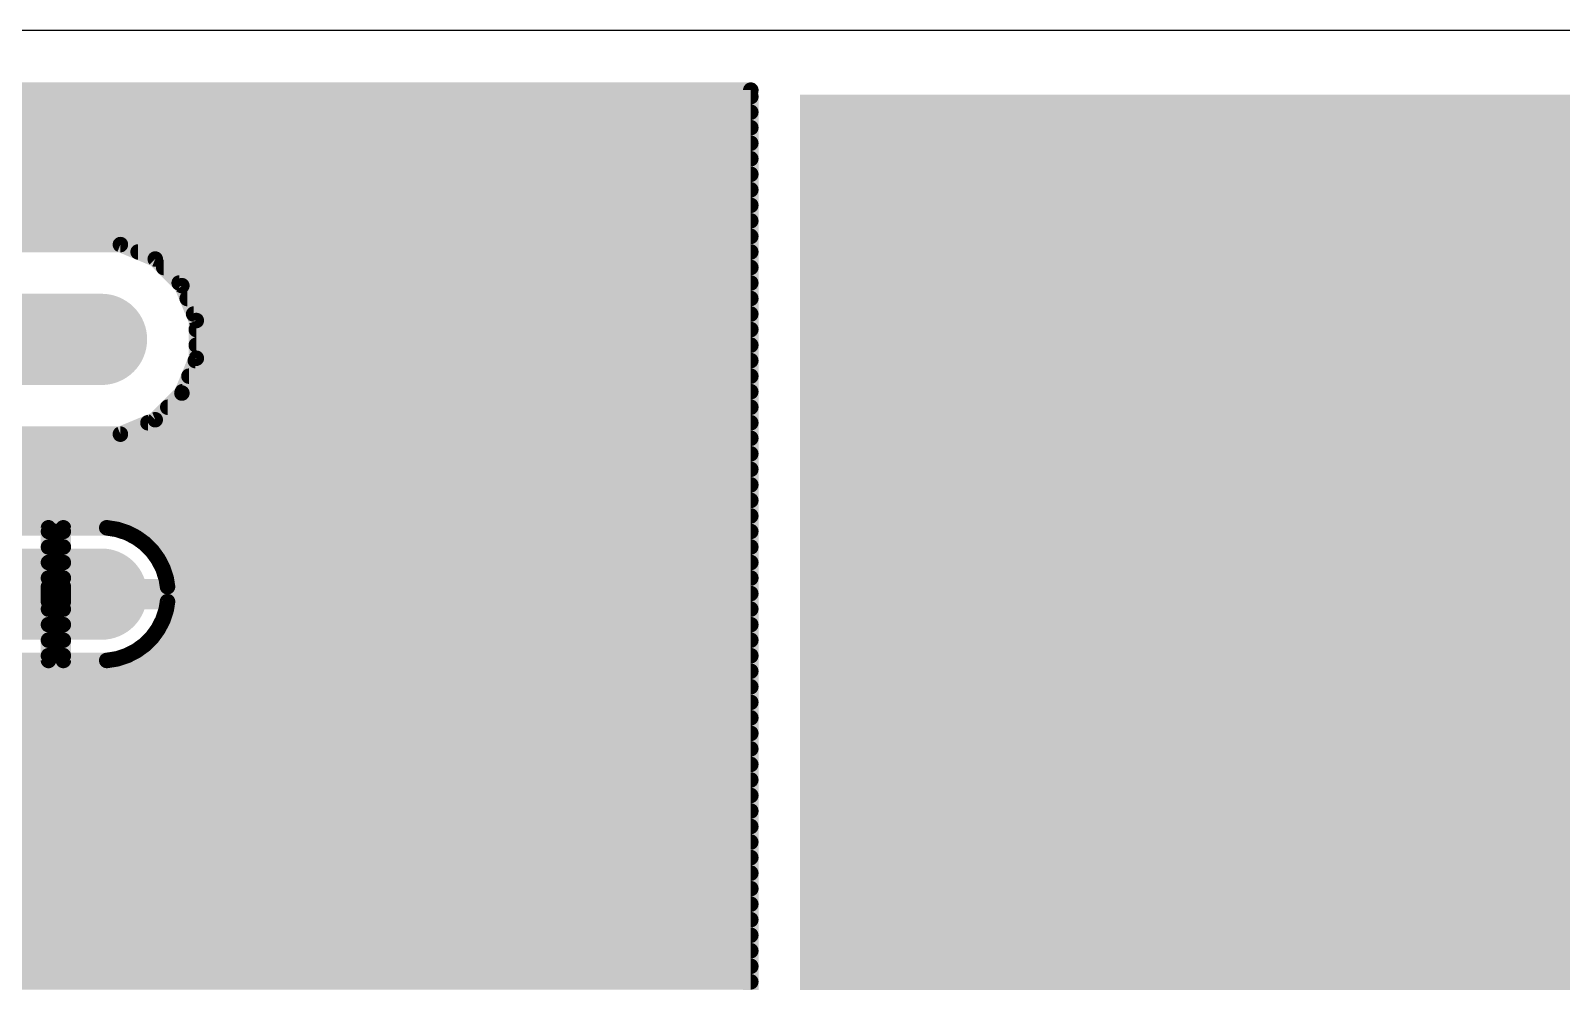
# Model space of a CAD drawing. Header units: millimetres. Extents: x 0 to 653, y 0 to 287.
# Drawn here: x 72.21 to 102.26, y 74.99 to 93.65 of the extents above; entities that cross this region are included whole.
import ezdxf

# ---------------------------------------------------------------- set-up
doc = ezdxf.new("R2010")
doc.units = ezdxf.units.MM
for name, color, linetype in [('16', 7, 'Continuous'), ('17', 7, 'Continuous'), ('20', 7, 'Continuous')]:
    doc.layers.add(name, color=color, linetype=linetype)

# ---------------------------------------------------------------- blocks, each defined once
blk = doc.blocks.new('RECT')
blk.add_solid([(-0.5, -0.5), (0.5, -0.5), (-0.5, 0.5), (0.5, 0.5)])
blk = doc.blocks.new('LONGP100')
at = {"const_width": 1}
blk.add_lwpolyline([(-0.5, 0), (0.5, 0)], dxfattribs=at)
at = {"const_width": 0.5}
for points in [[(-0.5, 0.25, 1), (-0.5, -0.25)], [(0.5, -0.25, 1), (0.5, 0.25)]]:
    blk.add_lwpolyline(points, format="xyb", dxfattribs=at)

msp = doc.modelspace()

# ---------------------------------------------------------------- linework, layer by layer
at = {"layer": '16', "const_width": 0.305}
for points in [[(3.357, 92.482), (86.347, 92.482)], [(86.347, 92.482), (86.347, 62.355)], [(3.526, 92.354), (86.347, 92.354)], [(3.831, 92.05), (86.347, 92.05)], [(3.98, 91.745), (86.347, 91.745)], [(4.106, 91.44), (86.347, 91.44)], [(4.108, 91.135), (86.347, 91.135)], [(4.108, 90.83), (86.347, 90.83)], [(47.444, 90.526), (86.347, 90.526)], [(47.724, 90.221), (86.347, 90.221)], [(47.85, 89.916), (86.347, 89.916)], [(47.892, 89.611), (86.347, 89.611)], [(73.973, 89.451), (71.442, 89.451)], [(74.657, 89.167), (73.973, 89.451)], [(74.321, 89.306), (86.347, 89.306)], [(75.18, 88.644), (74.657, 89.167)], [(74.823, 89.002), (86.347, 89.002)], [(75.127, 88.697), (86.347, 88.697)], [(75.463, 87.96), (75.18, 88.644)], [(75.284, 88.392), (86.347, 88.392)], [(75.411, 88.087), (86.347, 88.087)], [(75.463, 87.22), (75.463, 87.96)], [(75.463, 87.782), (86.347, 87.782)], [(75.463, 87.478), (86.347, 87.478)], [(75.18, 86.536), (75.463, 87.22)], [(75.444, 87.173), (86.347, 87.173)], [(75.318, 86.868), (86.347, 86.868)], [(74.657, 86.013), (75.18, 86.536)], [(75.191, 86.563), (86.347, 86.563)], [(74.903, 86.258), (86.347, 86.258)], [(73.973, 85.729), (74.657, 86.013)], [(74.514, 85.954), (86.347, 85.954)], [(64.333, 85.649), (86.347, 85.649)], [(71.442, 85.729), (73.973, 85.729)], [(64.028, 85.344), (86.347, 85.344)], [(64.239, 85.039), (86.347, 85.039)], [(64.36, 84.734), (86.347, 84.734)], [(63.233, 84.43), (86.347, 84.43)], [(64.344, 84.125), (86.347, 84.125)], [(72.561, 83.892), (71.71, 83.892)], [(72.561, 82.736), (72.561, 83.892)], [(72.561, 83.82), (72.853, 83.82)], [(73.705, 83.892), (72.853, 83.892)], [(72.853, 83.892), (72.853, 82.736)], [(73.908, 83.86), (73.705, 83.892)], [(74.103, 83.796), (73.908, 83.86)], [(74.03, 83.82), (86.347, 83.82)], [(74.285, 83.703), (74.103, 83.796)], [(74.451, 83.583), (74.285, 83.703)], [(72.561, 83.515), (72.853, 83.515)], [(74.596, 83.438), (74.451, 83.583)], [(74.519, 83.515), (86.347, 83.515)], [(74.716, 83.272), (74.596, 83.438)], [(72.561, 83.21), (72.853, 83.21)], [(74.809, 83.09), (74.716, 83.272)], [(74.748, 83.21), (86.347, 83.21)], [(74.873, 82.895), (74.809, 83.09)], [(72.561, 82.906), (72.853, 82.906)], [(74.869, 82.906), (86.347, 82.906)], [(74.898, 82.736), (74.873, 82.895)], [(47.892, 82.601), (72.561, 82.601)], [(70.517, 82.736), (72.561, 82.736)], [(72.561, 82.736), (72.561, 82.444)], [(72.853, 82.736), (72.561, 82.736)], [(72.854, 82.444), (72.854, 82.736)], [(72.854, 82.736), (74.898, 82.736)], [(72.854, 82.601), (86.347, 82.601)], [(72.561, 82.444), (70.517, 82.444)], [(72.561, 81.288), (72.561, 82.444)], [(72.561, 82.444), (72.853, 82.444)], [(72.561, 82.296), (72.853, 82.296)], [(72.853, 82.444), (72.853, 81.288)], [(74.898, 82.444), (72.854, 82.444)], [(74.809, 82.09), (74.873, 82.285)], [(74.873, 82.285), (74.898, 82.444)], [(74.874, 82.296), (86.347, 82.296)], [(72.561, 81.991), (72.853, 81.991)], [(74.596, 81.742), (74.716, 81.908)], [(74.716, 81.908), (74.809, 82.09)], [(74.759, 81.991), (86.347, 81.991)], [(72.561, 81.686), (72.853, 81.686)], [(74.285, 81.477), (74.451, 81.597)], [(74.451, 81.597), (74.596, 81.742)], [(74.54, 81.686), (86.347, 81.686)], [(71.71, 81.288), (72.561, 81.288)], [(72.561, 81.382), (72.853, 81.382)], [(72.853, 81.288), (73.705, 81.288)], [(73.705, 81.288), (73.908, 81.32)], [(73.908, 81.32), (74.103, 81.384)], [(74.096, 81.382), (86.347, 81.382)], [(74.103, 81.384), (74.285, 81.477)], [(61.283, 81.077), (86.347, 81.077)], [(61.303, 80.772), (86.347, 80.772)], [(61.303, 80.467), (86.347, 80.467)], [(61.262, 80.162), (86.347, 80.162)], [(61.136, 79.858), (86.347, 79.858)], [(61.01, 79.553), (86.347, 79.553)], [(60.706, 79.248), (86.347, 79.248)], [(60.308, 78.943), (86.347, 78.943)], [(52.972, 78.638), (86.347, 78.638)], [(52.972, 78.334), (86.347, 78.334)], [(52.972, 78.029), (86.347, 78.029)], [(52.972, 77.724), (86.347, 77.724)], [(52.972, 77.419), (86.347, 77.419)], [(52.972, 77.114), (86.347, 77.114)], [(52.972, 76.81), (86.347, 76.81)], [(52.972, 76.505), (86.347, 76.505)], [(52.972, 76.2), (86.347, 76.2)], [(52.972, 75.895), (86.347, 75.895)], [(52.972, 75.59), (86.347, 75.59)], [(52.972, 75.286), (86.347, 75.286)], [(52.972, 74.981), (86.347, 74.981)]]:
    msp.add_lwpolyline(points, dxfattribs=at)
at = {"layer": '16', "const_width": 0.152}
for points in [[(86.424, 92.482, 1), (86.271, 92.482)], [(86.347, 92.405, 1), (86.347, 92.558)], [(86.347, 92.278, 1), (86.347, 92.431)], [(86.347, 91.973, 1), (86.347, 92.126)], [(86.347, 91.669, 1), (86.347, 91.821)], [(86.347, 91.364, 1), (86.347, 91.516)], [(86.347, 91.059, 1), (86.347, 91.211)], [(86.347, 90.754, 1), (86.347, 90.907)], [(86.347, 90.449, 1), (86.347, 90.602)], [(86.347, 90.145, 1), (86.347, 90.297)], [(86.347, 89.84, 1), (86.347, 89.992)], [(74.002, 89.521, 1), (73.944, 89.38)], [(73.973, 89.374, 1), (73.973, 89.527)], [(86.347, 89.535, 1), (86.347, 89.687)], [(74.321, 89.383, 1), (74.321, 89.23)], [(74.711, 89.221, 1), (74.603, 89.113)], [(74.628, 89.097, 1), (74.686, 89.238)], [(86.347, 89.23, 1), (86.347, 89.383)], [(74.823, 89.078, 1), (74.823, 88.925)], [(86.347, 88.925, 1), (86.347, 89.078)], [(75.127, 88.773, 1), (75.127, 88.621)], [(75.251, 88.673, 1), (75.11, 88.615)], [(75.126, 88.59, 1), (75.234, 88.698)], [(86.347, 88.621, 1), (86.347, 88.773)], [(75.284, 88.468, 1), (75.284, 88.316)], [(86.347, 88.316, 1), (86.347, 88.468)], [(75.411, 88.163, 1), (75.411, 88.011)], [(75.54, 87.96, 1), (75.387, 87.96)], [(75.393, 87.931, 1), (75.534, 87.989)], [(86.347, 88.011, 1), (86.347, 88.163)], [(75.463, 87.859, 1), (75.463, 87.706)], [(86.347, 87.706, 1), (86.347, 87.859)], [(75.463, 87.554, 1), (75.463, 87.401)], [(86.347, 87.401, 1), (86.347, 87.554)], [(75.444, 87.249, 1), (75.444, 87.097)], [(75.387, 87.22, 1), (75.54, 87.22)], [(75.534, 87.191, 1), (75.393, 87.249)], [(86.347, 87.097, 1), (86.347, 87.249)], [(75.318, 86.944, 1), (75.318, 86.792)], [(86.347, 86.792, 1), (86.347, 86.944)], [(75.11, 86.565, 1), (75.251, 86.507)], [(75.191, 86.639, 1), (75.191, 86.487)], [(75.234, 86.482, 1), (75.126, 86.59)], [(86.347, 86.487, 1), (86.347, 86.639)], [(74.903, 86.335, 1), (74.903, 86.182)], [(86.347, 86.182, 1), (86.347, 86.335)], [(74.514, 86.03, 1), (74.514, 85.877)], [(74.603, 86.067, 1), (74.711, 85.959)], [(74.686, 85.942, 1), (74.628, 86.083)], [(86.347, 85.877, 1), (86.347, 86.03)], [(73.944, 85.8, 1), (74.002, 85.659)], [(73.973, 85.653, 1), (73.973, 85.806)], [(86.347, 85.573, 1), (86.347, 85.725)], [(86.347, 85.268, 1), (86.347, 85.42)], [(86.347, 84.963, 1), (86.347, 85.115)], [(86.347, 84.658, 1), (86.347, 84.811)], [(86.347, 84.353, 1), (86.347, 84.506)], [(86.347, 84.049, 1), (86.347, 84.201)], [(72.638, 83.892, 1), (72.485, 83.892)], [(72.561, 83.896, 1), (72.561, 83.744)], [(72.561, 83.816, 1), (72.561, 83.968)], [(72.853, 83.968, 1), (72.853, 83.816)], [(72.93, 83.892, 1), (72.777, 83.892)], [(72.853, 83.744, 1), (72.853, 83.896)], [(73.717, 83.967, 1), (73.693, 83.817)], [(73.705, 83.816, 1), (73.705, 83.968)], [(73.931, 83.932, 1), (73.884, 83.787)], [(73.896, 83.784, 1), (73.92, 83.935)], [(74.03, 83.896, 1), (74.03, 83.744)], [(74.137, 83.864, 1), (74.068, 83.728)], [(74.079, 83.724, 1), (74.126, 83.869)], [(74.33, 83.765, 1), (74.24, 83.642)], [(74.251, 83.635, 1), (74.32, 83.771)], [(86.347, 83.744, 1), (86.347, 83.896)], [(72.561, 83.591, 1), (72.561, 83.439)], [(72.853, 83.439, 1), (72.853, 83.591)], [(74.505, 83.637, 1), (74.397, 83.529)], [(74.406, 83.521, 1), (74.496, 83.645)], [(74.519, 83.591, 1), (74.519, 83.439)], [(74.657, 83.483, 1), (74.534, 83.393)], [(74.542, 83.384, 1), (74.65, 83.492)], [(86.347, 83.439, 1), (86.347, 83.591)], [(72.561, 83.287, 1), (72.561, 83.134)], [(72.853, 83.134, 1), (72.853, 83.287)], [(74.784, 83.307, 1), (74.648, 83.238)], [(74.655, 83.228, 1), (74.778, 83.317)], [(74.748, 83.287, 1), (74.748, 83.134)], [(74.882, 83.113, 1), (74.737, 83.066)], [(86.347, 83.134, 1), (86.347, 83.287)], [(72.561, 82.982, 1), (72.561, 82.829)], [(72.853, 82.829, 1), (72.853, 82.982)], [(74.741, 83.055, 1), (74.877, 83.124)], [(74.869, 82.982, 1), (74.869, 82.829)], [(74.948, 82.907, 1), (74.797, 82.883)], [(74.8, 82.871, 1), (74.945, 82.918)], [(86.347, 82.829, 1), (86.347, 82.982)], [(72.638, 82.736, 1), (72.485, 82.736)], [(72.561, 82.812, 1), (72.561, 82.66)], [(72.485, 82.736, 1), (72.638, 82.736)], [(72.561, 82.66, 1), (72.561, 82.812)], [(72.561, 82.525, 1), (72.561, 82.677)], [(72.93, 82.736, 1), (72.777, 82.736)], [(72.854, 82.812, 1), (72.854, 82.66)], [(72.777, 82.736, 1), (72.93, 82.736)], [(72.854, 82.677, 1), (72.854, 82.525)], [(72.853, 82.66, 1), (72.853, 82.812)], [(74.822, 82.724, 1), (74.973, 82.748)], [(74.898, 82.66, 1), (74.898, 82.812)], [(86.347, 82.525, 1), (86.347, 82.677)], [(72.638, 82.444, 1), (72.485, 82.444)], [(72.561, 82.52, 1), (72.561, 82.368)], [(72.485, 82.444, 1), (72.638, 82.444)], [(72.561, 82.372, 1), (72.561, 82.22)], [(72.561, 82.368, 1), (72.561, 82.52)], [(72.93, 82.444, 1), (72.777, 82.444)], [(72.854, 82.52, 1), (72.854, 82.368)], [(72.777, 82.444, 1), (72.93, 82.444)], [(72.853, 82.368, 1), (72.853, 82.52)], [(72.853, 82.22, 1), (72.853, 82.372)], [(74.797, 82.297, 1), (74.948, 82.273)], [(74.874, 82.372, 1), (74.874, 82.22)], [(74.945, 82.262, 1), (74.8, 82.309)], [(74.973, 82.432, 1), (74.822, 82.456)], [(74.898, 82.368, 1), (74.898, 82.52)], [(86.347, 82.22, 1), (86.347, 82.372)], [(72.561, 82.067, 1), (72.561, 81.915)], [(72.853, 81.915, 1), (72.853, 82.067)], [(74.778, 81.863, 1), (74.655, 81.953)], [(74.759, 82.067, 1), (74.759, 81.915)], [(74.737, 82.114, 1), (74.882, 82.067)], [(74.877, 82.056, 1), (74.741, 82.125)], [(86.347, 81.915, 1), (86.347, 82.067)], [(72.561, 81.763, 1), (72.561, 81.61)], [(72.853, 81.61, 1), (72.853, 81.763)], [(74.496, 81.535, 1), (74.406, 81.659)], [(74.54, 81.763, 1), (74.54, 81.61)], [(74.534, 81.787, 1), (74.657, 81.697)], [(74.65, 81.688, 1), (74.542, 81.796)], [(74.648, 81.942, 1), (74.784, 81.873)], [(86.347, 81.61, 1), (86.347, 81.763)], [(72.561, 81.458, 1), (72.561, 81.305)], [(72.561, 81.212, 1), (72.561, 81.365)], [(72.853, 81.365, 1), (72.853, 81.212)], [(72.853, 81.305, 1), (72.853, 81.458)], [(73.693, 81.364, 1), (73.717, 81.213)], [(73.705, 81.212, 1), (73.705, 81.365)], [(73.884, 81.393, 1), (73.931, 81.248)], [(73.92, 81.245, 1), (73.896, 81.396)], [(74.096, 81.458, 1), (74.096, 81.305)], [(74.068, 81.451, 1), (74.137, 81.316)], [(74.126, 81.311, 1), (74.079, 81.456)], [(74.24, 81.538, 1), (74.33, 81.415)], [(74.32, 81.409, 1), (74.251, 81.544)], [(74.397, 81.651, 1), (74.505, 81.543)], [(86.347, 81.305, 1), (86.347, 81.458)], [(72.485, 81.288, 1), (72.638, 81.288)], [(72.777, 81.288, 1), (72.93, 81.288)], [(86.347, 81.001, 1), (86.347, 81.153)], [(86.347, 80.696, 1), (86.347, 80.848)], [(86.347, 80.391, 1), (86.347, 80.543)], [(86.347, 80.086, 1), (86.347, 80.239)], [(86.347, 79.781, 1), (86.347, 79.934)], [(86.347, 79.477, 1), (86.347, 79.629)], [(86.347, 79.172, 1), (86.347, 79.324)], [(86.347, 78.867, 1), (86.347, 79.019)], [(86.347, 78.562, 1), (86.347, 78.715)], [(86.347, 78.257, 1), (86.347, 78.41)], [(86.347, 77.953, 1), (86.347, 78.105)], [(86.347, 77.648, 1), (86.347, 77.8)], [(86.347, 77.343, 1), (86.347, 77.495)], [(86.347, 77.038, 1), (86.347, 77.191)], [(86.347, 76.733, 1), (86.347, 76.886)], [(86.347, 76.429, 1), (86.347, 76.581)], [(86.347, 76.124, 1), (86.347, 76.276)], [(86.347, 75.819, 1), (86.347, 75.971)], [(86.347, 75.514, 1), (86.347, 75.667)], [(86.347, 75.209, 1), (86.347, 75.362)], [(86.347, 74.905, 1), (86.347, 75.057)]]:
    msp.add_lwpolyline(points, format="xyb", dxfattribs=at)
at = {"layer": '20'}
msp.add_line((187.94, 93.65), (0, 93.65), dxfattribs=at)

# ---------------------------------------------------------------- block references
at = {"layer": '16', "xscale": 80.645, "yscale": 29.845}
msp.add_blockref('RECT', (127.635, 77.47), dxfattribs=at)
at = {"layer": '17', "xscale": 1.7907, "yscale": 1.7907, "rotation": 180}
for p in [(72.707, 87.59), (72.707, 87.59), (72.707, 82.59), (72.707, 82.59)]:
    msp.add_blockref('LONGP100', p, dxfattribs=at)

doc.saveas('drawing.dxf')
